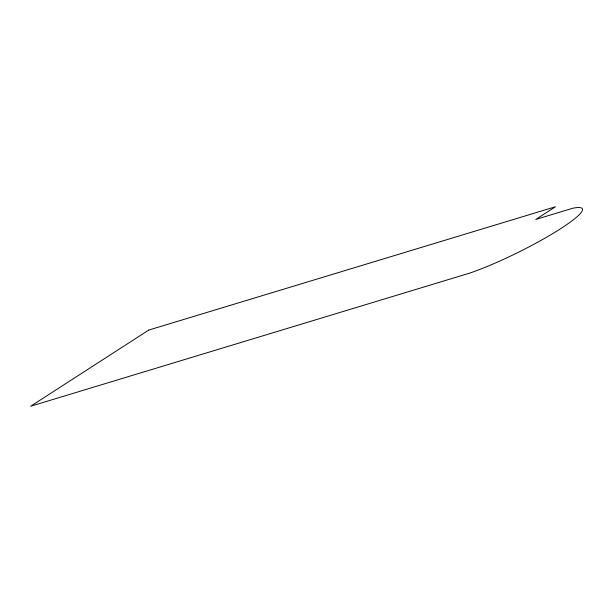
<?xml version="1.0" encoding="UTF-8"?>
<svg xmlns="http://www.w3.org/2000/svg" width="613" height="613" viewBox="0 0 613 613"><rect width="100%" height="100%" fill="white"/><g stroke="black" fill="none" stroke-linecap="round" stroke-linejoin="round"><path stroke-width="0.92" d="M148.752 330.078L30.65 406.243L469.704 273.114A76.303 10.49 -26.4 0 0 558.366 230.136A76.303 10.49 -26.4 0 0 572.749 208.244L535.777 219.454L555.462 206.757L148.752 330.078"/></g></svg>
